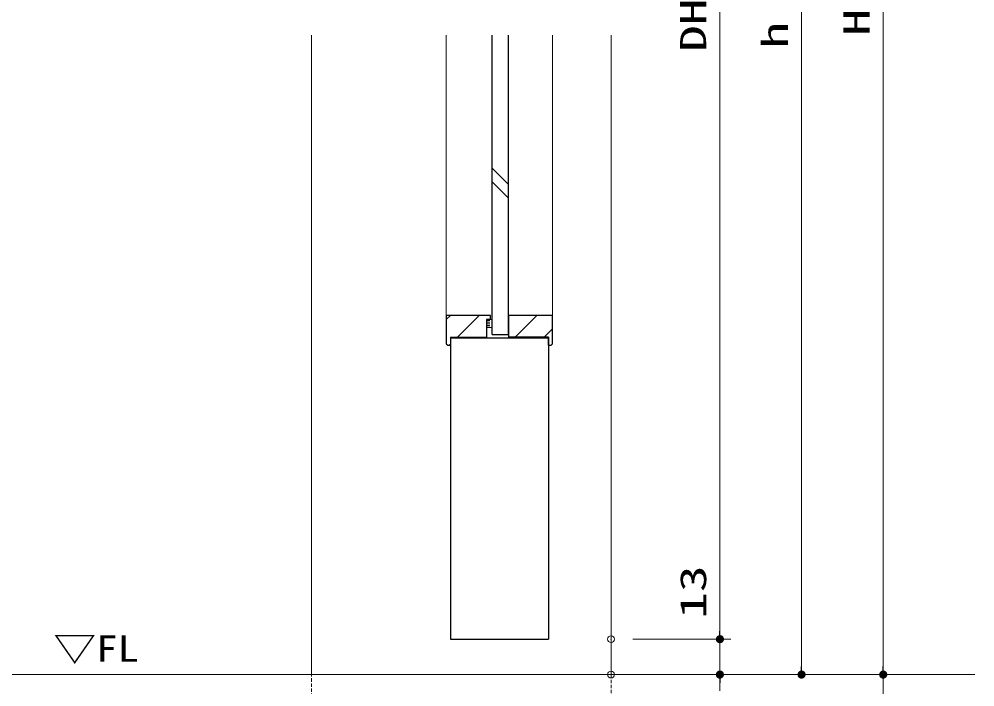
# Model space of a CAD drawing. Units: millimetres, scale not verified. Extents: x -1348 to 1306, y -607 to 607.
# Drawn here: x -788.9 to -437.7, y -59.8 to 185.6 of the extents above; entities that cross this region are included whole.
import ezdxf
from ezdxf.enums import TextEntityAlignment as Align

# ---------------------------------------------------------------- set-up
doc = ezdxf.new("R2010")
doc.units = ezdxf.units.MM
doc.header["$LTSCALE"] = 5
doc.header["$PDMODE"] = 32
doc.header["$PDSIZE"] = 2.5
doc.linetypes.add('USER2', pattern=[0.375, 0.25, -0.125])
for name, color, linetype, lineweight in [('0-1_線(黄)', 2, 'Continuous', 15), ('0-A_点線(黄)', 2, 'USER2', 15), ('0-B_点線(水)', 4, 'USER2', 9), ('0-D_線(白)', 7, 'Continuous', 30), ('1-0_線(水)', 4, 'Continuous', 9), ('1-1_寸法線', 3, 'Continuous', 13), ('1-2_ハッチング', 6, 'Continuous', 9), ('1-4_DEFPOINTS', 7, 'Continuous', 5), ('1-5_0', 3, 'Continuous', 25)]:
    doc.layers.add(name, color=color, linetype=linetype, lineweight=lineweight)
doc.styles.add('ＭＳ ゴシック', font='')
doc.styles.get('ＭＳ ゴシック').set_extended_font_data('MS Gothic')

# ---------------------------------------------------------------- blocks, each defined once
blk = doc.blocks.new('_DOT')
at = {"layer": '1-5_0'}
blk.add_line((-2.5, 0), (-5, 0), dxfattribs=at)
for points in [[(0, 0), (-2.5, 0), (-2.48, 0.313)], [(0, 0), (-2.48, -0.313), (-2.5, 0)], [(0, 0), (-2.48, 0.313), (-2.421, 0.622)], [(0, 0), (-2.421, -0.622), (-2.48, -0.313)], [(0, 0), (-2.421, 0.622), (-2.324, 0.92)], [(0, 0), (-2.324, -0.92), (-2.421, -0.622)], [(0, 0), (-2.324, 0.92), (-2.191, 1.204)], [(0, 0), (-2.191, -1.204), (-2.324, -0.92)], [(0, 0), (-2.191, 1.204), (-2.023, 1.469)], [(0, 0), (-2.023, -1.469), (-2.191, -1.204)], [(0, 0), (-2.023, 1.469), (-1.822, 1.711)], [(0, 0), (-1.822, -1.711), (-2.023, -1.469)], [(0, 0), (-1.822, 1.711), (-1.594, 1.926)], [(0, 0), (-1.594, -1.926), (-1.822, -1.711)], [(0, 0), (-1.594, 1.926), (-1.34, 2.111)], [(0, 0), (-1.34, -2.111), (-1.594, -1.926)], [(0, 0), (-1.34, 2.111), (-1.064, 2.262)], [(0, 0), (-1.064, -2.262), (-1.34, -2.111)], [(0, 0), (-1.064, 2.262), (-0.773, 2.378)], [(0, 0), (-0.773, -2.378), (-1.064, -2.262)], [(0, 0), (-0.773, 2.378), (-0.468, 2.456)], [(0, 0), (-0.468, -2.456), (-0.773, -2.378)], [(0, 0), (-0.468, 2.456), (-0.157, 2.495)], [(0, 0), (-0.157, -2.495), (-0.468, -2.456)], [(0, 0), (-0.157, 2.495), (0.157, 2.495)], [(0, 0), (0.157, -2.495), (-0.157, -2.495)], [(0, 0), (0.157, 2.495), (0.468, 2.456)], [(0, 0), (0.468, 2.456), (0.773, 2.378)], [(0, 0), (0.773, 2.378), (1.064, 2.262)], [(0, 0), (1.064, 2.262), (1.34, 2.111)], [(0, 0), (1.34, 2.111), (1.594, 1.926)], [(0, 0), (1.594, 1.926), (1.822, 1.711)], [(0, 0), (1.822, 1.711), (2.023, 1.469)], [(0, 0), (2.023, 1.469), (2.191, 1.204)], [(0, 0), (2.191, 1.204), (2.324, 0.92)], [(0, 0), (2.324, 0.92), (2.421, 0.622)], [(0, 0), (2.421, 0.622), (2.48, 0.313)], [(0, 0), (2.48, 0.313), (2.5, 0)], [(0, 0), (0.468, -2.456), (0.157, -2.495)], [(0, 0), (0.773, -2.378), (0.468, -2.456)], [(0, 0), (1.064, -2.262), (0.773, -2.378)], [(0, 0), (1.34, -2.111), (1.064, -2.262)], [(0, 0), (1.594, -1.926), (1.34, -2.111)], [(0, 0), (1.822, -1.711), (1.594, -1.926)], [(0, 0), (2.023, -1.469), (1.822, -1.711)], [(0, 0), (2.191, -1.204), (2.023, -1.469)], [(0, 0), (2.324, -0.92), (2.191, -1.204)], [(0, 0), (2.421, -0.622), (2.324, -0.92)], [(0, 0), (2.48, -0.313), (2.421, -0.622)], [(0, 0), (2.5, 0), (2.48, -0.313)]]:
    blk.add_solid(points, dxfattribs=at)

msp = doc.modelspace()

# ---------------------------------------------------------------- linework, layer by layer
at = {"layer": '0-1_線(黄)'}
msp.add_line((-1227.842, -55.244), (-437.741, -55.244), dxfattribs=at)
at = {"layer": '0-A_点線(黄)'}
msp.add_lwpolyline([(-571.418, -55.244), (-571.418, -67.244), (-681.418, -67.244), (-681.418, -55.244)], dxfattribs=at)
at = {"layer": '0-B_点線(水)', "color": 6}
for p, q in [((-617.218, 74.887), (-615.118, 74.887)), ((-617.218, 74.262), (-615.118, 74.262)), ((-617.218, 73.637), (-615.118, 73.637)), ((-617.218, 73.012), (-615.118, 73.012)), ((-617.218, 72.387), (-615.118, 72.387))]:
    msp.add_line(p, q, dxfattribs=at)
at = {"layer": '0-D_線(白)'}
for p, q in [((-615.118, 69.753), (-615.118, 179.736)), ((-615.718, 75.253), (-617.218, 75.253)), ((-617.218, 75.253), (-617.218, 68.753)), ((-630.418, 68.753), (-630.418, -42.244)), ((-630.418, 68.753), (-617.218, 68.753)), ((-630.418, 68.503), (-594.418, 68.503)), ((-594.418, 68.753), (-594.418, -42.244)), ((-631.918, 66.253), (-631.418, 65.753)), ((-631.418, 65.753), (-630.418, 65.753)), ((-594.418, 65.753), (-593.418, 65.753)), ((-592.918, 66.253), (-593.418, 65.753)), ((-630.418, -42.244), (-594.418, -42.244))]:
    msp.add_line(p, q, dxfattribs=at)
for points in [[(-615.118, 69.753), (-609.118, 69.753), (-609.118, 179.736)], [(-615.718, 75.253), (-615.718, 76.753), (-631.918, 76.753), (-631.918, 66.253)], [(-615.718, 75.253), (-617.218, 75.253), (-617.218, 72.253)], [(-592.918, 66.253), (-592.918, 76.753), (-609.118, 76.753), (-609.118, 68.753)], [(-594.418, 65.753), (-594.418, 68.753), (-609.118, 68.753)]]:
    msp.add_lwpolyline(points, dxfattribs=at)
at = {"layer": '1-0_線(水)'}
for p, q in [((-681.418, 179.736), (-681.418, -55.244)), ((-631.918, 179.736), (-631.918, 76.753)), ((-592.918, 179.736), (-592.918, 76.753)), ((-571.418, 179.736), (-571.418, -55.244)), ((-609.118, 124.84), (-615.118, 130.84)), ((-609.118, 119.84), (-615.118, 125.84)), ((-615.718, 75.253), (-615.118, 75.253)), ((-617.218, 72.253), (-615.118, 72.253)), ((-630.418, -42.244), (-594.418, -42.244))]:
    msp.add_line(p, q, dxfattribs=at)
at = {"layer": '1-1_寸法線'}
for p, q in [((-471.418, -52.244), (-471.418, 421.756)), ((-501.418, 410.756), (-501.418, -52.244)), ((-531.418, 406.756), (-531.418, -39.244)), ((-531.418, -39.244), (-531.418, -13.101)), ((-563.418, -42.244), (-527.418, -42.244)), ((-563.418, -42.244), (-527.418, -42.244)), ((-531.418, -55.244), (-531.418, -42.244)), ((-471.418, -52.244), (-471.418, -49.244)), ((-563.418, -55.244), (-527.418, -55.244)), ((-563.418, -55.244), (-467.418, -55.244)), ((-563.418, -55.244), (-497.418, -55.244)), ((-563.418, -55.244), (-467.418, -55.244)), ((-471.418, -55.244), (-471.418, -67.244)), ((-531.418, -58.244), (-531.418, -61.244))]:
    msp.add_line(p, q, dxfattribs=at)
at = {"layer": '1-2_ハッチング'}
for p, q in [((-631.918, 75.271), (-630.436, 76.753)), ((-627.83, 68.753), (-619.83, 76.753)), ((-606.617, 68.753), (-598.617, 76.753)), ((-596.01, 68.753), (-592.918, 71.845)), ((-617.223, 68.753), (-617.218, 68.758)), ((-630.83, 65.753), (-630.418, 66.165))]:
    msp.add_line(p, q, dxfattribs=at)
at = {"layer": '1-4_DEFPOINTS'}
for p in [(-571.418, -42.244), (-531.418, -42.244), (-531.418, -42.244), (-571.418, -55.244), (-501.418, -55.244)]:
    msp.add_point(p, dxfattribs=at)

# ---------------------------------------------------------------- block references
at = {"layer": '1-1_寸法線', "xscale": 0.6, "yscale": 0.6}
for p, rotation in [((-531.418, -42.244), 270), ((-531.418, -42.244), 270), ((-501.418, -55.244), 270), ((-471.418, -55.244), 270), ((-471.418, -55.244), 270), ((-531.418, -55.244), 90)]:
    msp.add_blockref('_DOT', p, dxfattribs=dict(at, rotation=rotation))

# ---------------------------------------------------------------- texts
at = {"layer": '0-1_線(黄)', "style": 'ＭＳ ゴシック', "width": 1.2}
msp.add_text('▽FL', height=9.621, dxfattribs=at).set_placement((-776.307, -53.386), align=Align.BOTTOM_LEFT)
at = {"layer": '1-1_寸法線', "style": 'ＭＳ ゴシック', "width": 1.5}
for s, p in [('DH', (-533.567, 173.518)), ('H', (-473.567, 179.518)), ('h', (-503.567, 174.732)), ('13', (-533.567, -34.721))]:
    msp.add_text(s, height=9.604, rotation=90, dxfattribs=at).set_placement(p, align=Align.BOTTOM_LEFT)

doc.saveas('drawing.dxf')
